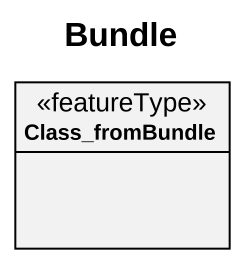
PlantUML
@startuml
title Bundle
hide circle
hide empty members
class Class_fromBundle <<featureType>>
@enduml
